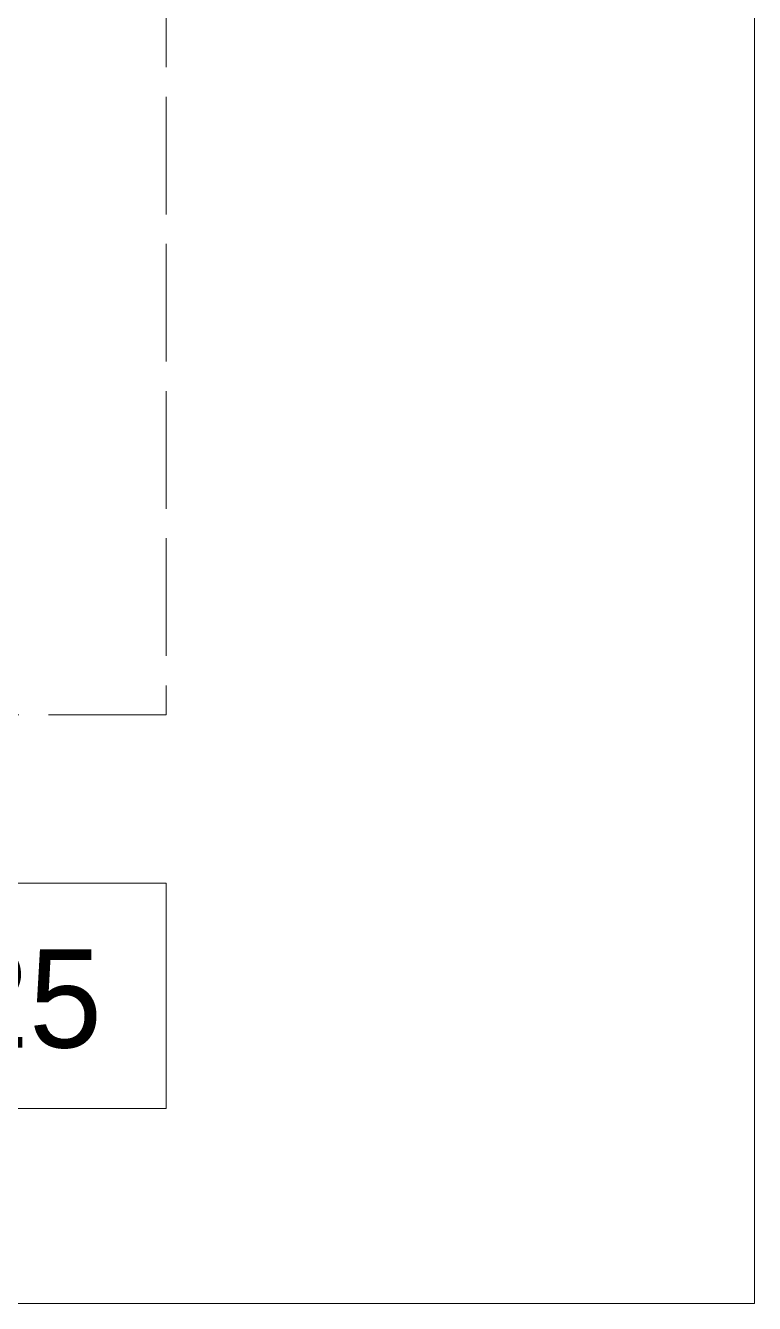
# Model space of a CAD drawing. Header units: millimetres. Extents: x -576 to 4430, y -1196 to 2690.
# Drawn here: x 2271.42 to 2290, y -786 to -753.44 of the extents above; entities that cross this region are included whole.
import ezdxf
from ezdxf.enums import TextEntityAlignment as Align

# ---------------------------------------------------------------- set-up
doc = ezdxf.new("R2010")
doc.units = ezdxf.units.MM
doc.header["$LTSCALE"] = 0.25
doc.header["$MEASUREMENT"] = 0
doc.linetypes.add('ACAD_ISO02W100', pattern=[15, 12, -3])
doc.layers.get('0').update_dxf_attribs({"lineweight": 5})
doc.layers.add('01_External Border', color=150, linetype='Continuous', lineweight=20)
doc.layers.add('01_Text', color=40, linetype='Continuous', lineweight=25)
doc.layers.add('02_Block Frame', color=7, linetype='Continuous', lineweight=5, true_color=0xe2001a, plot=False)
doc.styles.add('ALUK Main&Secondary Titles', font='GOTHIC.TTF')

# ---------------------------------------------------------------- blocks, each defined once
blk = doc.blocks.new('PAGE dispari')
at = {"layer": '02_Block Frame'}
blk.add_lwpolyline([(0, 0), (0, 297), (210, 297), (210, 0)], close=True, dxfattribs=at)
at = {"layer": '02_Block Frame', "linetype": 'ACAD_ISO02W100'}
blk.add_lwpolyline([(18.00000000000091, 14.99999999997738), (17.99999999999727, 281.999999999981), (194.9999999999973, 281.999999999981), (195.0000000000009, 14.99999999997738)], close=True, dxfattribs=at)

msp = doc.modelspace()

# ---------------------------------------------------------------- linework, layer by layer
at = {"layer": '01_External Border'}
msp.add_lwpolyline([(2274.999999999996, -781.0353006582806), (2254.999999999996, -781.0353006582797), (2254.999999999993, -775.2903454815192), (2274.999999999995, -775.2903454815192)], close=True, dxfattribs=at)

# ---------------------------------------------------------------- block references
msp.add_blockref('PAGE dispari', (2079.999999999999, -785.9999999999991))

# ---------------------------------------------------------------- texts
at = {"layer": '01_Text', "style": 'ALUK Main&Secondary Titles'}
msp.add_attdef('07.04.2025', text='', height=2.5, dxfattribs=at).set_placement((2264.999999999995, -778.2291066868216), align=Align.MIDDLE)

doc.saveas('drawing.dxf')
